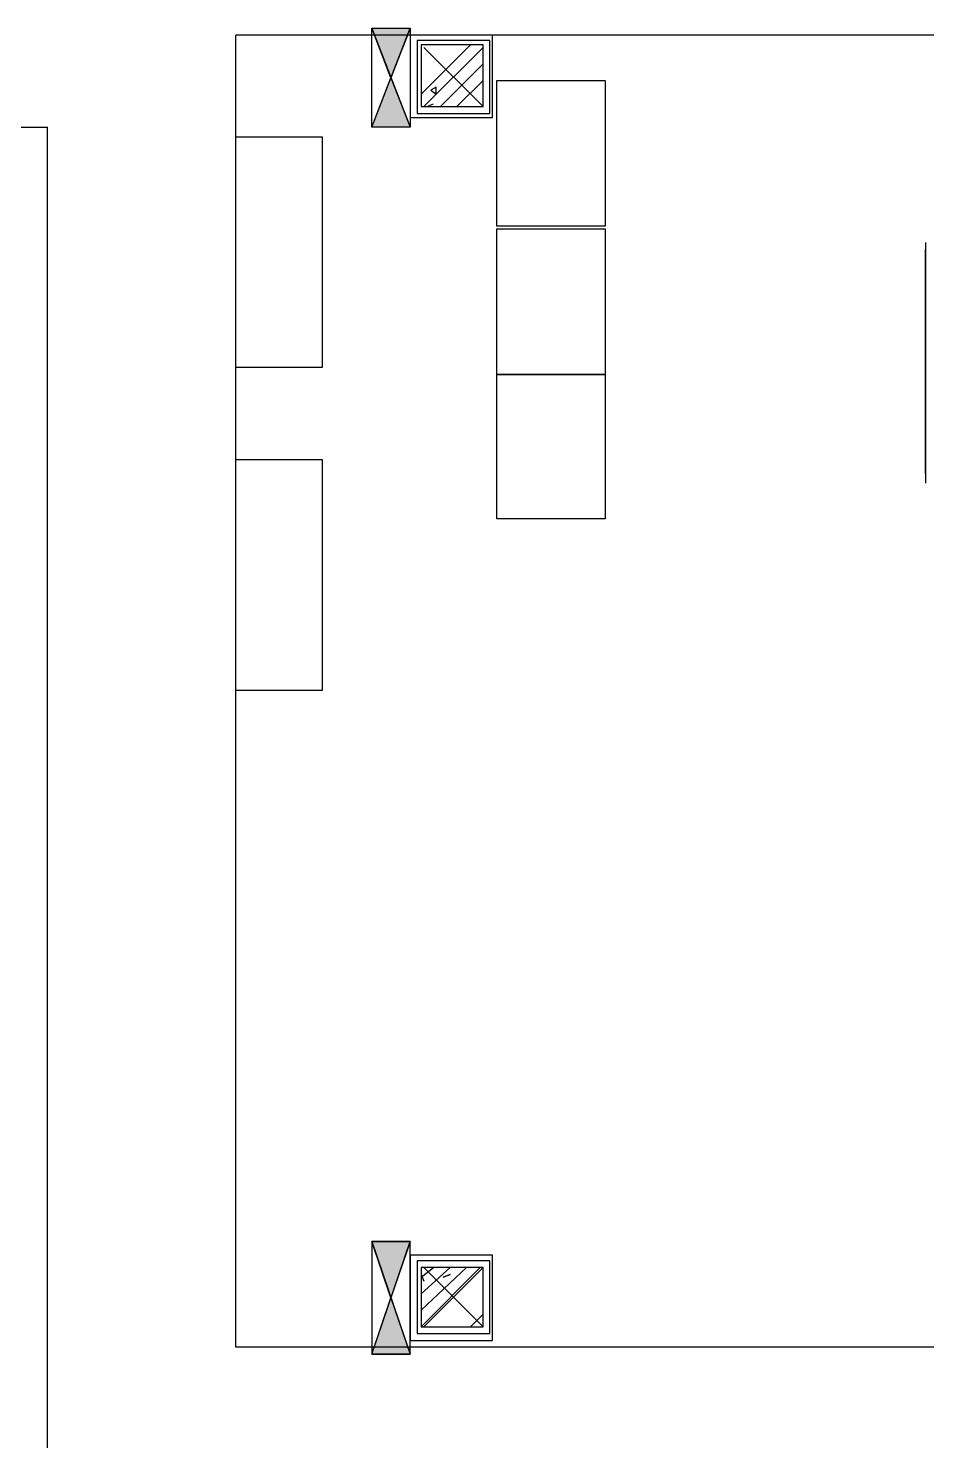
# Model space of a CAD drawing. Header units: millimetres. Extents: x 5 to 415, y 48 to 251.
# Drawn here: x 112.43 to 123.97, y 163.56 to 181.7 of the extents above; entities that cross this region are included whole.
import ezdxf

# ---------------------------------------------------------------- set-up
doc = ezdxf.new("R2010")
doc.units = ezdxf.units.MM
doc.layers.add('H', color=7, linetype='Continuous')
doc.layers.add('P', color=7, linetype='Continuous')

msp = doc.modelspace()

# ---------------------------------------------------------------- hatches: boundary and pattern name
at = {"layer": 'H', "linetype": 'Continuous'}
for points in [[(117.087, 181.063), (116.84, 181.698), (117.352, 181.698), (117.087, 181.063)], [(116.84, 180.428), (117.087, 181.063), (117.352, 180.428), (116.84, 180.428)], [(117.087, 165.4), (116.84, 166.123), (117.352, 166.123), (117.087, 165.4)], [(116.84, 164.677), (117.087, 165.4), (117.352, 164.677), (116.84, 164.677)]]:
    msp.add_hatch(color=256, dxfattribs=at).paths.add_polyline_path(points)

# ---------------------------------------------------------------- linework, layer by layer
at = {"layer": 'P'}
for points in [[(116.84, 181.698), (117.334, 181.698)], [(117.087, 181.063), (116.84, 181.698)], [(116.84, 180.428), (116.84, 181.698)], [(116.84, 181.698), (117.334, 181.698)], [(116.84, 180.428), (117.334, 181.698)], [(116.84, 181.698), (117.334, 180.428)], [(117.334, 181.698), (117.087, 181.063)], [(117.334, 181.698), (117.334, 180.428)], [(115.094, 164.765), (115.094, 181.61)], [(282.011, 181.61), (115.094, 181.61)], [(117.334, 181.61), (117.334, 180.552)], [(118.392, 181.61), (117.334, 181.61)], [(117.422, 181.539), (117.422, 180.605)], [(118.357, 181.539), (117.422, 181.539)], [(118.357, 180.605), (118.357, 181.539)], [(118.392, 180.552), (118.392, 181.61)], [(117.475, 180.852), (118.11, 181.487)], [(117.475, 181.487), (117.475, 180.693)], [(118.269, 181.487), (117.475, 181.487)], [(118.269, 180.693), (117.51, 181.451)], [(117.51, 180.693), (118.269, 181.451)], [(117.51, 180.693), (118.269, 181.451)], [(118.269, 180.693), (118.269, 181.487)], [(117.722, 180.693), (118.269, 181.24)], [(116.84, 180.428), (117.087, 181.063)], [(117.087, 181.063), (117.334, 180.428)], [(117.934, 180.693), (118.269, 181.028)], [(118.445, 179.158), (118.445, 181.028)], [(118.445, 181.028), (119.839, 181.028)], [(119.839, 181.028), (119.839, 179.158)], [(117.669, 180.94), (117.598, 180.904)], [(117.598, 180.904), (117.669, 180.852)], [(117.669, 180.852), (117.669, 180.94)], [(117.422, 180.605), (118.357, 180.605)], [(117.475, 180.693), (118.269, 180.693)], [(117.546, 180.693), (117.634, 180.728)], [(64.682, 180.428), (112.677, 180.428)], [(112.677, 139.241), (112.677, 180.428)], [(117.334, 180.428), (116.84, 180.428)], [(117.334, 180.428), (116.84, 180.428)], [(117.334, 180.552), (118.392, 180.552)], [(115.094, 177.341), (115.094, 180.305)], [(115.094, 180.305), (116.205, 180.305)], [(116.205, 180.305), (116.205, 177.341)], [(119.839, 179.158), (118.445, 179.158)], [(118.445, 177.253), (118.445, 179.123)], [(118.445, 179.123), (119.839, 179.123)], [(119.839, 179.123), (119.839, 177.253)], [(123.948, 178.947), (123.948, 177.43)], [(123.948, 175.983), (123.948, 178.858)], [(123.948, 178.858), (123.948, 175.948)], [(116.205, 177.341), (115.094, 177.341)], [(123.948, 177.43), (123.948, 175.86)], [(119.839, 177.253), (118.445, 177.253)], [(118.445, 175.401), (118.445, 177.253)], [(118.445, 177.253), (119.839, 177.253)], [(119.839, 177.253), (119.839, 175.401)], [(115.094, 173.196), (115.094, 176.16)], [(115.094, 176.16), (116.205, 176.16)], [(116.205, 176.16), (116.205, 173.196)], [(123.948, 175.948), (123.948, 175.86)], [(119.839, 175.401), (118.445, 175.401)], [(116.205, 173.196), (115.094, 173.196)], [(116.84, 166.123), (117.334, 166.123)], [(117.087, 165.4), (116.84, 166.123)], [(117.334, 166.123), (116.84, 166.123)], [(116.84, 166.123), (116.84, 164.677)], [(116.84, 166.123), (117.334, 164.677)], [(116.84, 164.677), (117.334, 166.123)], [(117.334, 166.123), (117.087, 165.4)], [(117.334, 164.677), (117.334, 166.123)], [(117.334, 165.947), (117.334, 164.853)], [(118.392, 165.947), (117.334, 165.947)], [(118.392, 164.853), (118.392, 165.947)], [(117.422, 165.876), (117.422, 164.941)], [(118.357, 165.876), (117.422, 165.876)], [(117.475, 165.664), (117.634, 165.788)], [(117.475, 165.453), (117.845, 165.788)], [(117.475, 165.241), (118.057, 165.788)], [(117.475, 165.029), (118.233, 165.788)], [(117.475, 165.788), (117.475, 165.029)], [(118.269, 165.788), (117.475, 165.788)], [(118.269, 165.029), (117.51, 165.788)], [(117.51, 165.029), (118.269, 165.788)], [(118.269, 165.029), (118.269, 165.788)], [(118.357, 164.941), (118.357, 165.876)], [(117.475, 165.7), (117.51, 165.612)], [(117.845, 165.7), (117.757, 165.664)], [(117.757, 165.664), (117.845, 165.7)], [(116.84, 164.677), (117.087, 165.4)], [(117.087, 165.4), (117.334, 164.677)], [(117.475, 165.029), (118.269, 165.029)], [(118.11, 165.029), (118.269, 165.188)], [(117.334, 164.853), (118.392, 164.853)], [(117.422, 164.941), (118.357, 164.941)], [(282.011, 164.765), (115.094, 164.765)], [(117.334, 164.677), (116.84, 164.677)], [(116.84, 164.677), (117.334, 164.677)]]:
    msp.add_lwpolyline(points, dxfattribs=at)

doc.saveas('drawing.dxf')
